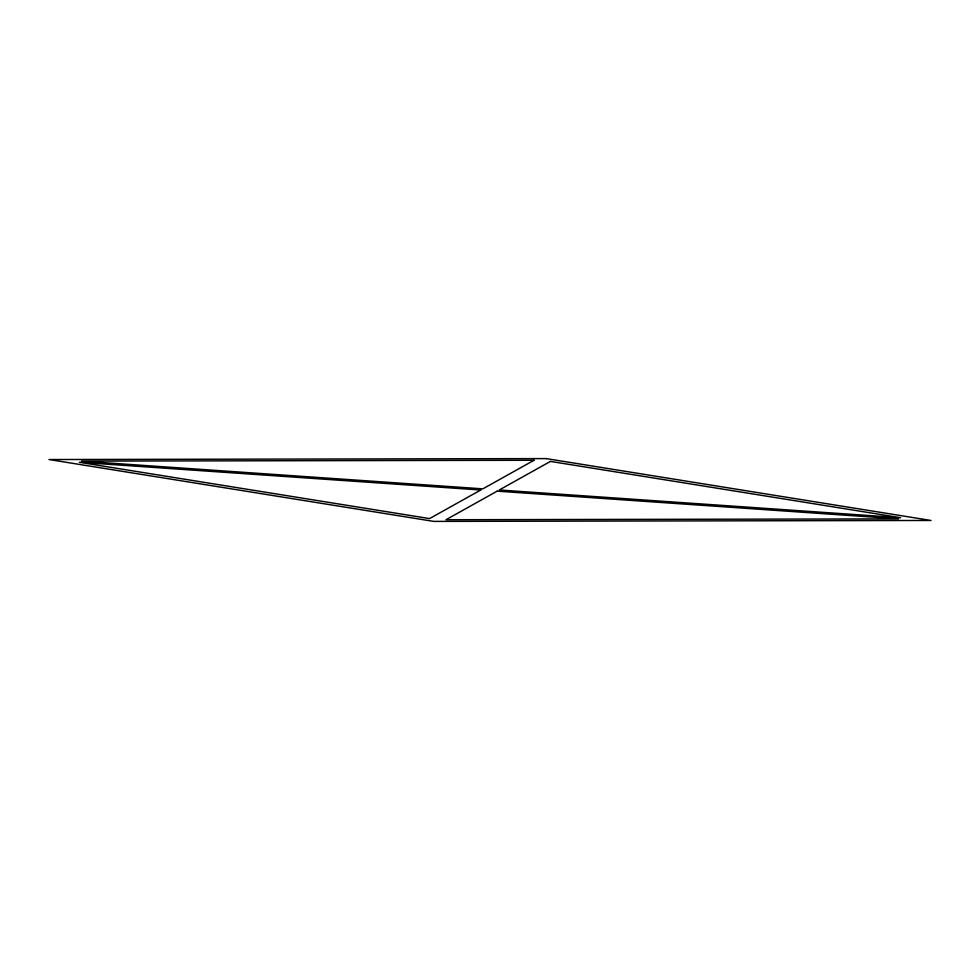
<?xml version="1.0" encoding="UTF-8"?>
<svg xmlns="http://www.w3.org/2000/svg" width="980" height="980" viewBox="0 0 980 980"><rect width="100%" height="100%" fill="white"/><g stroke="black" fill="none" stroke-linecap="round" stroke-linejoin="round"><path stroke-width="1.47" d="M480.751 490.012L429.559 518.591L79.368 462.291L480.751 490.012M534.027 460.269L482.846 488.849L81.463 461.115L534.027 460.269M497.154 491.152L445.974 519.731L898.538 518.885L497.154 491.152M550.442 461.409L499.249 489.988L900.632 517.71L550.442 461.409M546.24 458.603L49 459.534L433.76 521.397L931 520.466L546.24 458.603"/></g></svg>
